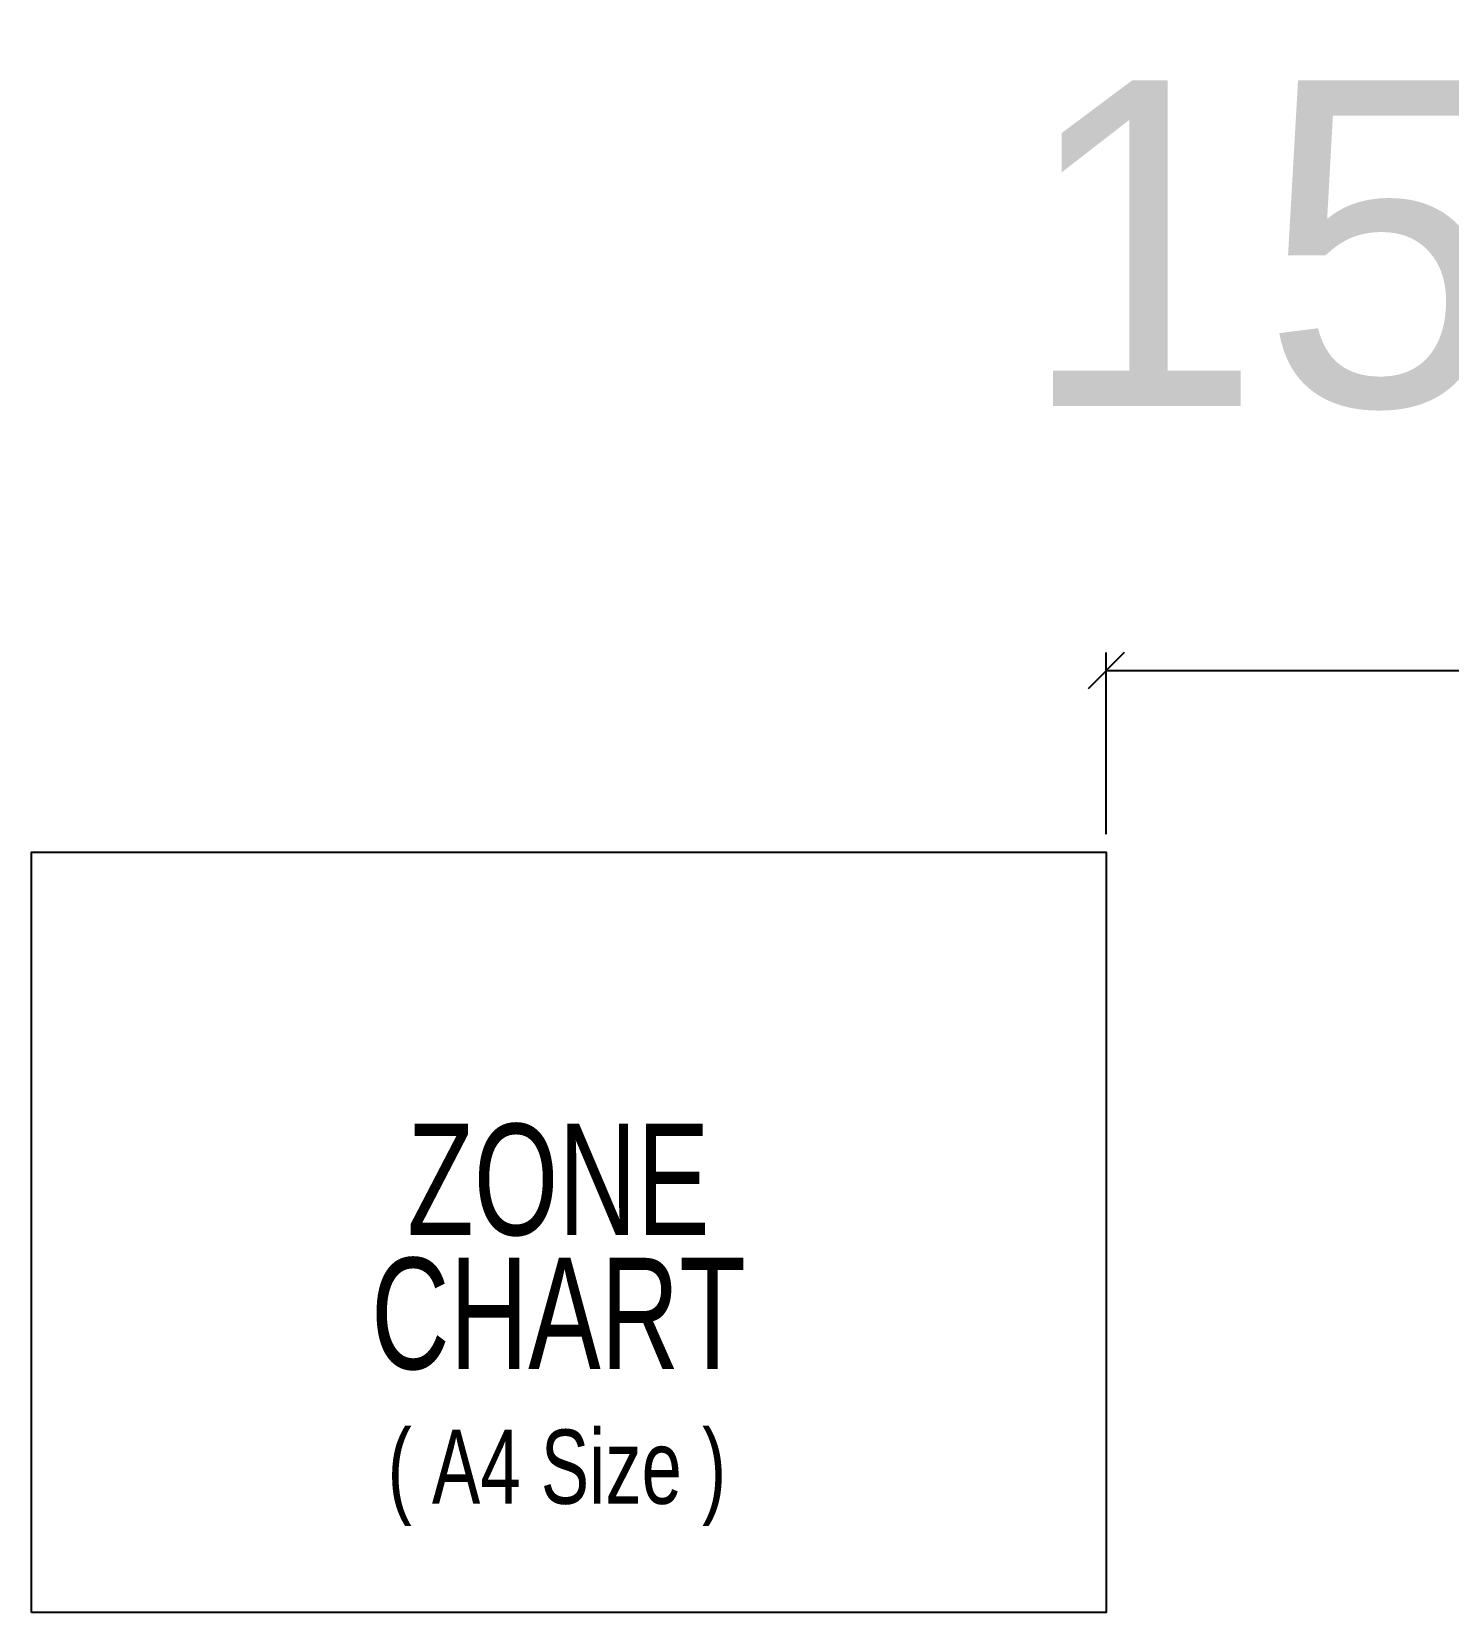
# Model space of a CAD drawing. Header units: millimetres. Extents: x -20146070 to 165023, y -3349561 to 35447.
# Drawn here: x -252994.3 to -252602.7, y 31612.5 to 32049.2 of the extents above; entities that cross this region are included whole.
import ezdxf
from ezdxf.enums import TextEntityAlignment as Align

# ---------------------------------------------------------------- set-up
doc = ezdxf.new("R2010")
doc.units = ezdxf.units.MM
doc.header["$LTSCALE"] = 50
doc.header["$PDMODE"] = 35
doc.layers.get('Defpoints').update_dxf_attribs({"color": 8, "lineweight": 9})
doc.layers.add('M_FIREALAM-_E-', color=10, linetype='Continuous')
doc.layers.add('NW_GRID LINE', color=8, linetype='Continuous')
doc.styles.add('Arial', font='arial.ttf', dxfattribs={"width": 0.8, "height": 450})
doc.dimstyles.new('DI (MINI 100)', dxfattribs={"dimscale": 500, "dimtxt": 0.18, "dimasz": 0.02, "dimexe": 0.01, "dimexo": 0.01, "dimgap": 0.09, "dimtad": 0, "dimtih": 1, "dimtoh": 1, "dimdec": 0, "dimzin": 0, "dimdsep": 46, "dimtxsty": 'Standard', "dimblk": 'OBLIQUE', "dimcen": 0.09, "dimadec": 0, "dimazin": 0, "dimtfac": 1, "dimtdec": 0, "dimtofl": 0, "dimtmove": 2, "dimatfit": 3, "dimfxl": 1, "dimtolj": 1, "dimtzin": 0, "dimarcsym": 0})

# ---------------------------------------------------------------- blocks, each defined once
blk = doc.blocks.new('_Oblique')
at = {"color": 0, "linetype": 'ByBlock', "lineweight": -2}
blk.add_line((-0.5, -0.5), (0.5, 0.5), dxfattribs=at)
blk = doc.blocks.new('*D142')
at = {"layer": 'Defpoints', "color": 0, "transparency": 16777216}
for p in [(-252544.29, 31872.64), (-252697.29, 31822.46), (-252544.29, 31822.46)]:
    blk.add_point(p, dxfattribs=at)
at = {"layer": 'NW_GRID LINE', "color": 0, "lineweight": -2, "transparency": 16777216}
for p, q in [((-252697.29, 31827.46), (-252697.29, 31877.64)), ((-252544.29, 31827.46), (-252544.29, 31877.64)), ((-252697.29, 31872.64), (-252544.29, 31872.64))]:
    blk.add_line(p, q, dxfattribs=at)
at = {"layer": 'NW_GRID LINE', "color": 0, "lineweight": -2, "transparency": 16777216, "xscale": 10, "yscale": 10, "zscale": 10, "rotation": 180}
blk.add_blockref('_Oblique', (-252697.29, 31872.64), dxfattribs=at)
at = {"layer": 'NW_GRID LINE', "color": 0, "lineweight": -2, "transparency": 16777216, "xscale": 10, "yscale": 10, "zscale": 10}
blk.add_blockref('_Oblique', (-252544.29, 31872.64), dxfattribs=at)
at = {"layer": 'NW_GRID LINE', "color": 0, "transparency": 16777216, "insert": (-252620.79, 31990.14), "char_height": 90, "attachment_point": 5}
blk.add_mtext('\\A1;153', dxfattribs=at)

msp = doc.modelspace()

# ---------------------------------------------------------------- linework, layer by layer
at = {"layer": 'M_FIREALAM-_E-'}
msp.add_lwpolyline([(-252994.29, 31612.46), (-252994.29, 31822.46), (-252697.29, 31822.46), (-252697.29, 31612.46)], close=True, dxfattribs=at)

# ---------------------------------------------------------------- texts
at = {"layer": 'M_FIREALAM-_E-', "color": 0, "style": 'Arial', "width": 0.7}
for s, height, p in [('ZONE', 30.755, (-252848.69, 31732.07)), ('CHART', 30.755, (-252848.69, 31695.05)), ('( A4 Size )', 20.5031, (-252849.1, 31652.71))]:
    msp.add_text(s, height=height, dxfattribs=at).set_placement(p, align=Align.MIDDLE_CENTER)

# ---------------------------------------------------------------- dimensions: what is measured, and where the dimension line sits
at = {"layer": 'NW_GRID LINE', "color": 6}
dim = msp.add_linear_dim(base=(-252544.29, 31872.64), p1=(-252697.29, 31822.46), p2=(-252544.29, 31822.46), dimstyle='DI (MINI 100)', dxfattribs=at)
dim.commit()
dim.dimension.update_dxf_attribs({"geometry": '*D142', "text_midpoint": (-252620.79, 31990.14)})

doc.saveas('drawing.dxf')
